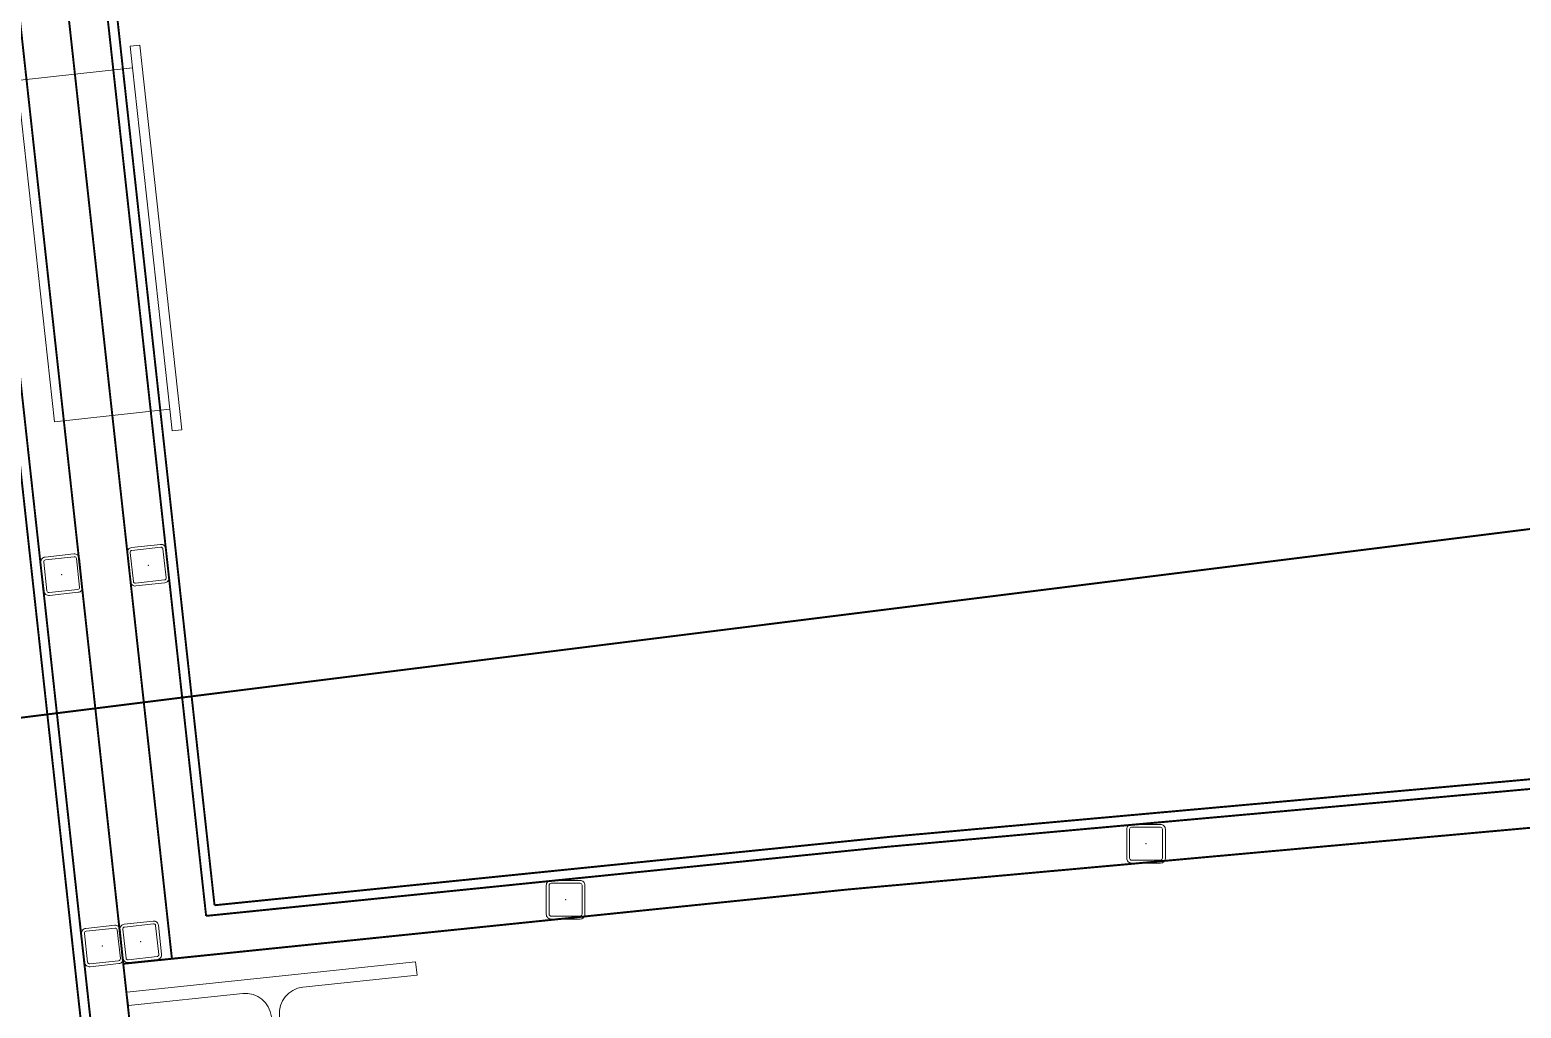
# Model space of a CAD drawing. Extents: x -1457 to 23780, y -2071 to 4205.
# Drawn here: x 9988.1 to 10142.3, y 2003.6 to 2104.8 of the extents above; entities that cross this region are included whole.
import ezdxf

# ---------------------------------------------------------------- set-up
doc = ezdxf.new("R2010")
doc.units = 0
doc.header["$MEASUREMENT"] = 0
doc.linetypes.add('HIDDEN', pattern=[0.375, 0.25, -0.125])
doc.layers.get('0').update_dxf_attribs({"color": 9, "lineweight": 9})
doc.layers.add('M-TEFRIS2-015', color=129, linetype='Continuous', lineweight=9)

# ---------------------------------------------------------------- blocks, each defined once
blk = doc.blocks.new('v-ak-kagıt kutusu-p-s')
blk.add_line((-177.5, -10), (177.5, -10))
blk.add_lwpolyline([(-200, 0), (200, 0), (200, -10), (177.5, -10), (177.5, -130), (-177.5, -130), (-177.5, -10), (-200, -10), (-200, 0)], close=True)
blk = doc.blocks.new('Prf-40x40')
for points in [[(1.5, -2), (-1.5, -2, -0.414214), (-2, -1.5), (-2, 1.5, -0.414214), (-1.5, 2), (1.5, 2, -0.414214), (2, 1.5), (2, -1.5, -0.414214)], [(1.5, -1.7), (-1.5, -1.7, -0.414214), (-1.7, -1.5), (-1.7, 1.5, -0.414214), (-1.5, 1.7), (1.5, 1.7, -0.414214), (1.7, 1.5), (1.7, -1.5, -0.414214)]]:
    blk.add_lwpolyline(points, format="xyb", close=True)
blk.add_point((0, 0))
blk = doc.blocks.new('prf-300')
at = {"linetype": 'Continuous'}
for p, q in [((0, 29), (30, 29)), ((0, 29), (0, 27.6)), ((30, 29), (30, 27.6)), ((0, 27.6), (11.88, 27.6)), ((30, 27.6), (18.13, 27.6)), ((14.58, 24.9), (14.58, 4.1)), ((15.43, 24.9), (15.43, 4.1)), ((0, 1.4), (11.88, 1.4)), ((0, 0), (0, 1.4)), ((30, 1.4), (18.13, 1.4)), ((30, 0), (30, 1.4)), ((0, 0), (30, 0))]:
    blk.add_line(p, q, dxfattribs=at)
for centre, start, end in [((11.88, 24.9), 0, 90), ((18.13, 24.9), 90, 180), ((11.88, 4.1), 270, 0), ((18.13, 4.1), 180, 270)]:
    blk.add_arc(centre, 2.7, start, end, dxfattribs=at)

msp = doc.modelspace()

# ---------------------------------------------------------------- linework, layer by layer
at = {"layer": 'M-TEFRIS2-015', "linetype": 'HIDDEN', "lineweight": 0}
msp.add_line((9967.4, 2240), (10004.84, 1897.89), dxfattribs=at)
at = {"layer": 'M-TEFRIS2-015', "linetype": 'HIDDEN', "lineweight": 0, "const_width": 0.2}
for points in [[(9992.5, 2010.64), (9967.4, 2240), (10052.5, 2240)], [(9993.49, 2010.75), (9968.51, 2239), (10051.5, 2239), (10051.5, 2231), (9995.71, 2231)], [(9997.47, 2011.18), (9973.51, 2230.13)], [(9991.74, 2109.81), (10002.82, 2008.76)], [(9995.71, 2110.25), (10006.36, 2013.14)], [(10002.27, 2013.71), (10002.28, 2013.71), (10002.28, 2013.71)]]:
    msp.add_lwpolyline(points, dxfattribs=at)
msp.add_lwpolyline([(10217.5, 2230), (10217.5, 2033.15, 0.008456), (10007.23, 2014.24), (9996.68, 2110.55), (9996.71, 2230), (10052.5, 2230), (10052.5, 2240), (10142.5, 2240), (10142.5, 2230)], format="xyb", close=True, dxfattribs=at)
for points in [[(10006.36, 2013.14, -0.008533), (10218.5, 2032.22), (10218.5, 2231), (10143.5, 2231), (10143.5, 2239), (10321.5, 2239), (10321.5, 2231), (10246.5, 2231), (10246.5, 2034.2)], [(9997.87, 2008.2), (9997.87, 2008.2, -0.009041), (10222.5, 2028.5), (10222.5, 2235), (10242.5, 2235), (10242.5, 2029.91)], [(10217.5, 2230), (10217.5, 2033.15, 0.008456), (10007.23, 2014.24, 0.008495)], [(10007.23, 2014.24, 0.00004), (10007.23, 2014.24), (9996.68, 2110.55)], [(7129.5, 979.76, -0.152644), (10705.5, 2076.19, -0.10573)], [(9992.28, 2012.62), (9998.81, 1952.98, -0.029399), (10724.25, 1989.45, -0.029399)], [(9993.28, 2012.73), (9999.7, 1954.08, -0.029359), (10724.25, 1990.45, -0.029359)], [(9997.25, 2013.17), (10003.24, 1958.49, -0.029197), (10724.29, 1994.45, -0.029197)]]:
    msp.add_lwpolyline(points, format="xyb", dxfattribs=at)

# ---------------------------------------------------------------- block references
at = {"layer": 'M-TEFRIS2-015', "linetype": 'HIDDEN', "lineweight": 0, "xscale": -0.0999999999985448, "yscale": 0.0999999999985448, "zscale": 0.0999999999985448, "rotation": 276.2585252953874}
msp.add_blockref('v-ak-kagıt kutusu-p-s', (10001.68, 2083.29), dxfattribs=at)
at = {"layer": 'M-TEFRIS2-015', "linetype": 'HIDDEN', "lineweight": 0, "xscale": -1, "rotation": 96.25982961374353}
for p in [(9991.43, 2048.42), (10000.37, 2049.4), (9995.64, 2010.03), (9999.61, 2010.46)]:
    msp.add_blockref('Prf-40x40', p, dxfattribs=at)
at = {"layer": 'M-TEFRIS2-015', "linetype": 'HIDDEN', "lineweight": 0, "xscale": -1}
for p in [(10103.52, 2020.6), (10043.52, 2014.81)]:
    msp.add_blockref('Prf-40x40', p, dxfattribs=at)
at = {"layer": 'M-TEFRIS2-015', "linetype": 'HIDDEN', "lineweight": 0, "rotation": 5.99605274372861}
msp.add_blockref('prf-300', (10001.21, 1976.42), dxfattribs=at)

doc.saveas('drawing.dxf')
